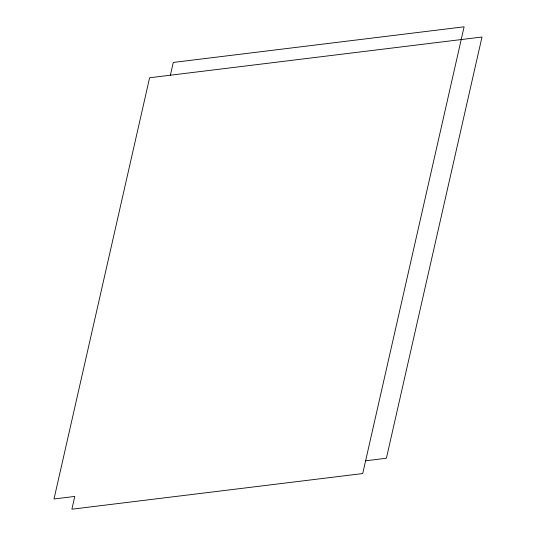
<?xml version="1.0" encoding="UTF-8"?>
<svg xmlns="http://www.w3.org/2000/svg" width="536" height="536" viewBox="0 0 536 536"><rect width="100%" height="100%" fill="white"/><g stroke="black" fill="none" stroke-linecap="round" stroke-linejoin="round"><path stroke-width="0.8" d="M170.388 75.208L173.282 62.444L464.109 26.8L362.718 473.556L71.891 509.2L74.785 496.437L54.009 498.983L149.611 77.754L481.991 37.018L386.389 458.247L365.612 460.793"/></g></svg>
